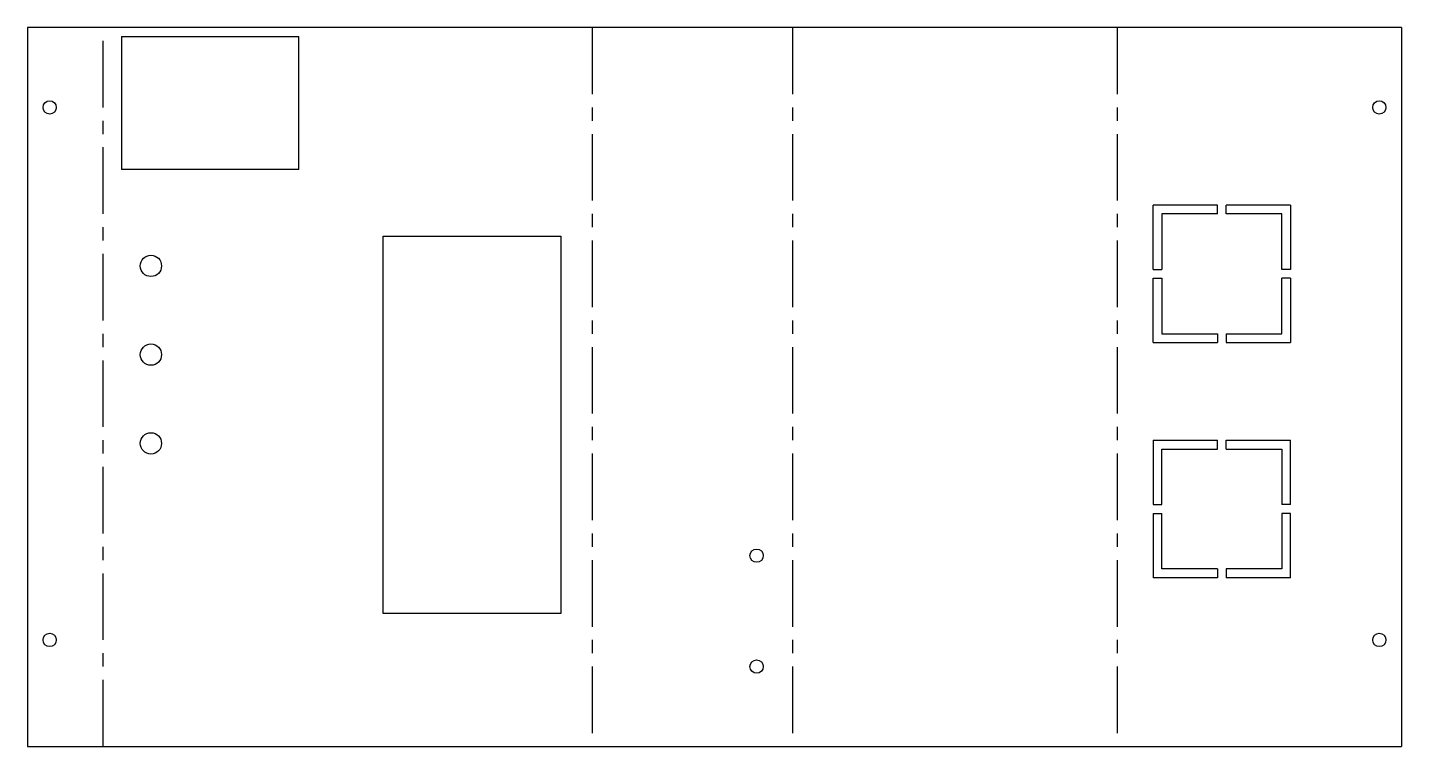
# Model space of a CAD drawing. Extents: x -15 to 295, y 0 to 162.
import ezdxf

# ---------------------------------------------------------------- set-up
doc = ezdxf.new("R2010")
doc.units = 0
doc.header["$MEASUREMENT"] = 0
doc.linetypes.add('AXES', pattern=[24, 15, -3, 3, -3])
doc.layers.get('0').update_dxf_attribs({"linetype": 'CONTINUOUS'})

msp = doc.modelspace()

# ---------------------------------------------------------------- linework, layer by layer
at = {"color": 7}
for p, q in [((294.653677, 162), (-15, 162)), ((-15, 162), (-15, 0)), ((294.653677, 162), (294.653677, 0)), ((6.163419, 160), (6.163419, 130)), ((6.163419, 160), (46.163419, 160)), ((46.163419, 130), (46.163419, 160)), ((46.163419, 130), (6.163419, 130)), ((65.163419, 30), (65.163419, 115)), ((65.163419, 115), (105.163419, 115)), ((105.163419, 115), (105.163419, 30)), ((105.163419, 30), (65.163419, 30)), ((-15, 0), (294.653677, 0))]:
    msp.add_line(p, q, dxfattribs=at)
at = {"color": 1, "linetype": 'AXES'}
for p, q in [((2.08171, 0), (2.08171, 162)), ((112.245129, 162), (112.245129, 0)), ((157.408548, 162), (157.408548, 0)), ((230.571967, 162), (230.571967, 0))]:
    msp.add_line(p, q, dxfattribs=at)
at = {"color": 7, "ltscale": 0.3625}
for p, q in [((238.653677, 107.5), (238.653677, 122)), ((253.153677, 122), (238.653677, 122)), ((269.653677, 122), (255.153677, 122)), ((269.653677, 122), (269.653677, 107.5)), ((238.653677, 91), (238.653677, 105.5)), ((269.653677, 105.5), (269.653677, 91)), ((238.653677, 91), (253.153677, 91)), ((255.153677, 91), (269.653677, 91)), ((238.653677, 69), (238.653677, 54.5)), ((238.653677, 69), (253.153677, 69)), ((255.153677, 69), (269.653677, 69)), ((269.653677, 54.5), (269.653677, 69)), ((238.653677, 52.5), (238.653677, 38)), ((269.653677, 38), (269.653677, 52.5)), ((253.153677, 38), (238.653677, 38)), ((269.653677, 38), (255.153677, 38))]:
    msp.add_line(p, q, dxfattribs=at)
at = {"color": 7, "ltscale": 0.05}
for p, q in [((253.153677, 120), (253.153677, 122)), ((255.153677, 120), (255.153677, 122)), ((238.653677, 107.5), (240.653677, 107.5)), ((238.653677, 105.5), (240.653677, 105.5)), ((269.653677, 107.5), (267.653677, 107.5)), ((269.653677, 105.5), (267.653677, 105.5)), ((253.153677, 93), (253.153677, 91)), ((255.153677, 93), (255.153677, 91)), ((253.153677, 67), (253.153677, 69)), ((255.153677, 67), (255.153677, 69)), ((238.653677, 54.5), (240.653677, 54.5)), ((269.653677, 54.5), (267.653677, 54.5)), ((238.653677, 52.5), (240.653677, 52.5)), ((269.653677, 52.5), (267.653677, 52.5)), ((253.153677, 40), (253.153677, 38)), ((255.153677, 40), (255.153677, 38))]:
    msp.add_line(p, q, dxfattribs=at)
at = {"color": 7, "ltscale": 0.3125}
for p, q in [((253.153677, 120), (240.653677, 120)), ((240.653677, 120), (240.653677, 107.5)), ((267.653677, 120), (255.153677, 120)), ((267.653677, 107.5), (267.653677, 120)), ((240.653677, 105.5), (240.653677, 93)), ((267.653677, 93), (267.653677, 105.5)), ((240.653677, 93), (253.153677, 93)), ((255.153677, 93), (267.653677, 93)), ((240.653677, 67), (253.153677, 67)), ((240.653677, 54.5), (240.653677, 67)), ((255.153677, 67), (267.653677, 67)), ((267.653677, 67), (267.653677, 54.5)), ((240.653677, 40), (240.653677, 52.5)), ((267.653677, 52.5), (267.653677, 40)), ((253.153677, 40), (240.653677, 40)), ((267.653677, 40), (255.153677, 40))]:
    msp.add_line(p, q, dxfattribs=at)
at = {"color": 7}
for centre, radius in [((-10, 144), 1.5), ((289.653677, 144), 1.5), ((12.813803, 108.293579), 2.4), ((12.813803, 88.293579), 2.4), ((12.813803, 68.293579), 2.4), ((149.326838, 43), 1.5), ((-10, 24), 1.5), ((289.653677, 24), 1.5), ((149.326838, 18), 1.5)]:
    msp.add_circle(centre, radius, dxfattribs=at)

doc.saveas('drawing.dxf')
